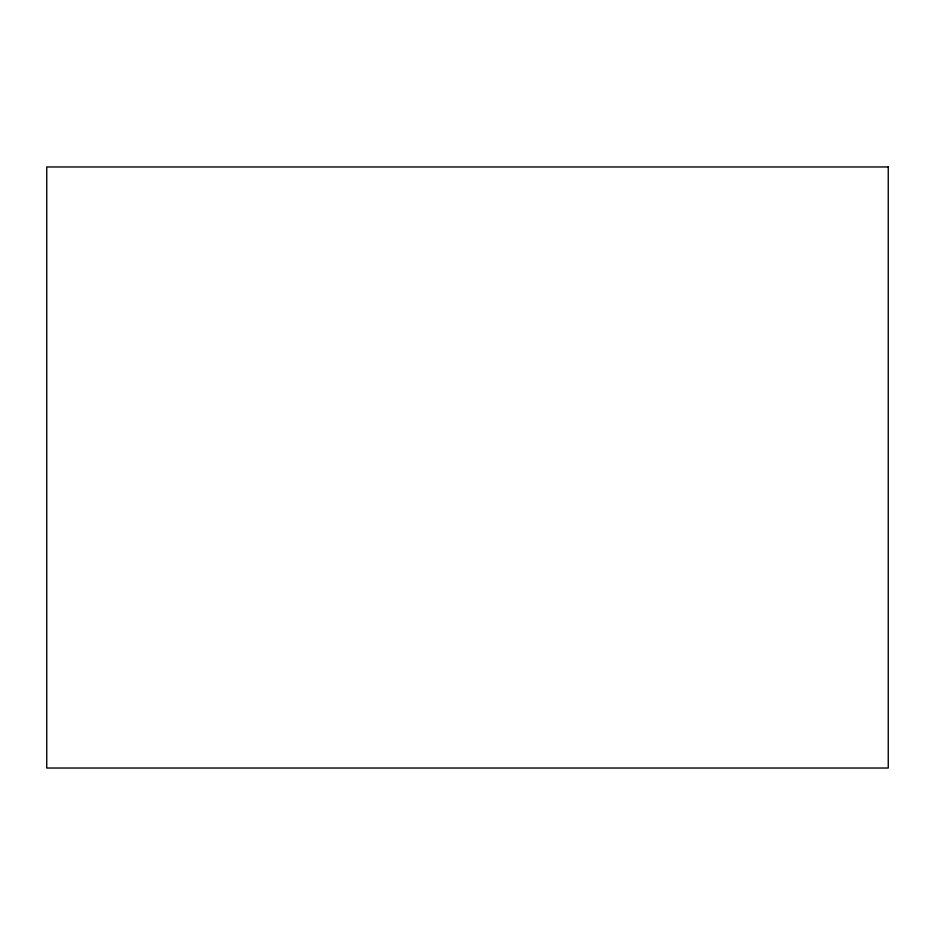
<?xml version="1.0" encoding="UTF-8"?>
<svg xmlns="http://www.w3.org/2000/svg" width="935" height="935" viewBox="0 0 935 935"><rect width="100%" height="100%" fill="white"/><g stroke="black" fill="none" stroke-linecap="round" stroke-linejoin="round"><path stroke-width="1.4" d="M888.25 166.968L46.75 166.968L46.75 768.032L888.25 768.032L888.25 166.968"/></g></svg>
